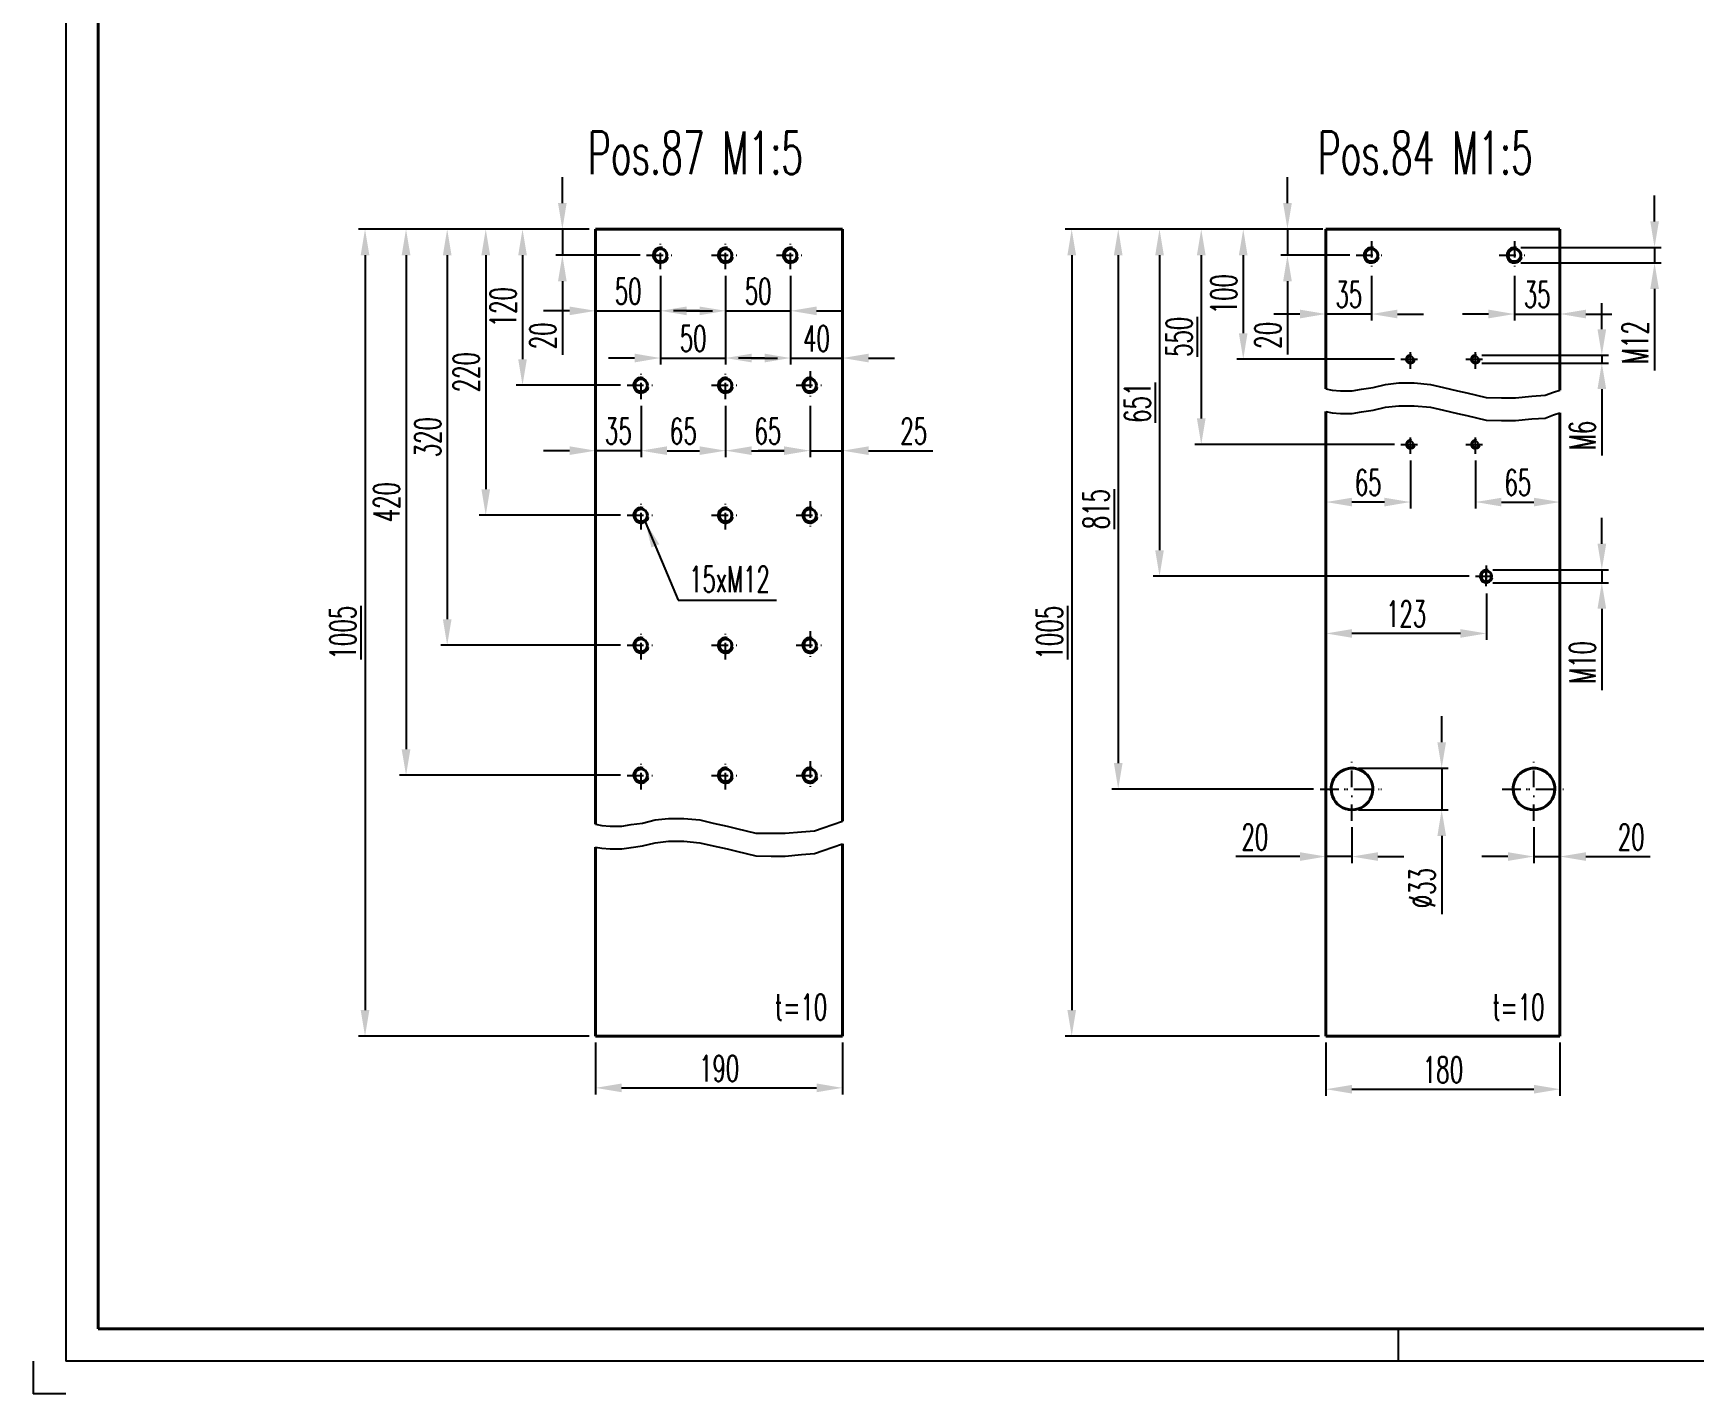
# Model space of a CAD drawing. Extents: x -620 to 569, y 5788 to 6629.
# Drawn here: x -620.4 to -364.9, y 5787.8 to 5997.1 of the extents above; entities that cross this region are included whole.
import ezdxf

# ---------------------------------------------------------------- set-up
doc = ezdxf.new("R2010")
doc.units = 0
doc.linetypes.add('STRICHPUNKT', pattern=[25.4, 12.7, -6.35, 0, -6.35])
doc.layers.get('Defpoints').update_dxf_attribs({"linetype": 'CONTINUOUS'})
for name, color, linetype, lineweight in [('ACHSE', 150, 'STRICHPUNKT', 25), ('BEM', 6, 'CONTINUOUS', 25), ('TEXT_7', 1, 'CONTINUOUS', 60), ('VOLL_03', 6, 'CONTINUOUS', 25), ('VOLL_05', 7, 'CONTINUOUS', 40)]:
    doc.layers.add(name, color=color, linetype=linetype, lineweight=lineweight)
doc.styles.add('ROMANS', font='romans.shx', dxfattribs={"width": 0.6, "height": 80})
doc.styles.get("Standard").update_dxf_attribs({"font": 'romans.shx', "width": 0.6})
doc.dimstyles.get("Standard").update_dxf_attribs({"dimtxt": 4, "dimasz": 4, "dimexe": 1, "dimexo": 1, "dimgap": 1, "dimtad": 1, "dimdsep": 46, "dimtxsty": 'Standard', "dimcen": 0, "dimclrd": 256, "dimclre": 256, "dimclrt": 256, "dimazin": 0, "dimtfac": 1, "dimtmove": 0, "dimatfit": 3, "dimfxl": 0, "dimtolj": 1, "dimtzin": 0, "dimarcsym": 0})

# ---------------------------------------------------------------- blocks, each defined once
blk = doc.blocks.new('*D70')
at = {"layer": 'BEM', "lineweight": -2}
for p, q in [((-421.49, 5959.78), (-421.49, 5952.9)), ((-414.49, 5959.78), (-414.49, 5952.9)), ((-425.49, 5953.9), (-429.49, 5953.9)), ((-414.49, 5953.9), (-421.49, 5953.9)), ((-410.49, 5953.9), (-406.49, 5953.9))]:
    blk.add_line(p, q, dxfattribs=at)
at = {"layer": 'BEM'}
for points in [[(-425.49, 5954.57), (-425.49, 5953.23), (-421.49, 5953.9)], [(-410.49, 5954.57), (-410.49, 5953.23), (-414.49, 5953.9)]]:
    blk.add_solid(points, dxfattribs=at)
at = {"layer": 'Defpoints', "color": 0}
for p in [(-421.49, 5960.78), (-414.49, 5960.78), (-421.49, 5953.9)]:
    blk.add_point(p, dxfattribs=at)
at = {"layer": 'BEM', "insert": (-417.99, 5956.9), "char_height": 4, "attachment_point": 5}
blk.add_mtext('\\A1;35', dxfattribs=at)
blk = doc.blocks.new('*D69')
at = {"layer": 'BEM', "lineweight": -2}
for p, q in [((-392.49, 5959.78), (-392.49, 5952.9)), ((-385.49, 5959.78), (-385.49, 5952.9)), ((-396.49, 5953.9), (-400.49, 5953.9)), ((-392.49, 5953.9), (-385.49, 5953.9)), ((-381.49, 5953.9), (-377.49, 5953.9))]:
    blk.add_line(p, q, dxfattribs=at)
at = {"layer": 'BEM'}
for points in [[(-396.49, 5954.57), (-396.49, 5953.23), (-392.49, 5953.9)], [(-381.49, 5954.57), (-381.49, 5953.23), (-385.49, 5953.9)]]:
    blk.add_solid(points, dxfattribs=at)
at = {"layer": 'Defpoints', "color": 0}
for p in [(-392.49, 5960.78), (-385.49, 5960.78), (-385.49, 5953.9)]:
    blk.add_point(p, dxfattribs=at)
at = {"layer": 'BEM', "insert": (-388.99, 5956.9), "char_height": 4, "attachment_point": 5}
blk.add_mtext('\\A1;35', dxfattribs=at)
blk = doc.blocks.new('*D68')
at = {"layer": 'BEM', "lineweight": -2}
for p, q in [((-398.49, 5931.37), (-398.49, 5923.98)), ((-385.49, 5931.37), (-385.49, 5923.98)), ((-394.49, 5924.98), (-389.49, 5924.98))]:
    blk.add_line(p, q, dxfattribs=at)
at = {"layer": 'BEM'}
for points in [[(-394.49, 5925.64), (-394.49, 5924.31), (-398.49, 5924.98)], [(-389.49, 5925.64), (-389.49, 5924.31), (-385.49, 5924.98)]]:
    blk.add_solid(points, dxfattribs=at)
at = {"layer": 'Defpoints', "color": 0}
for p in [(-398.49, 5932.37), (-385.49, 5932.37), (-385.49, 5924.98)]:
    blk.add_point(p, dxfattribs=at)
at = {"layer": 'BEM', "insert": (-391.99, 5927.98), "char_height": 4, "attachment_point": 5}
blk.add_mtext('\\A1;65', dxfattribs=at)
blk = doc.blocks.new('*D67')
at = {"layer": 'BEM', "lineweight": -2}
for p, q in [((-421.49, 5931.37), (-421.49, 5923.98)), ((-408.49, 5931.37), (-408.49, 5923.98)), ((-412.49, 5924.98), (-417.49, 5924.98))]:
    blk.add_line(p, q, dxfattribs=at)
at = {"layer": 'BEM'}
for points in [[(-417.49, 5925.64), (-417.49, 5924.31), (-421.49, 5924.98)], [(-412.49, 5925.64), (-412.49, 5924.31), (-408.49, 5924.98)]]:
    blk.add_solid(points, dxfattribs=at)
at = {"layer": 'Defpoints', "color": 0}
for p in [(-421.49, 5932.37), (-408.49, 5932.37), (-421.49, 5924.98)]:
    blk.add_point(p, dxfattribs=at)
at = {"layer": 'BEM', "insert": (-414.99, 5927.98), "char_height": 4, "attachment_point": 5}
blk.add_mtext('\\A1;65', dxfattribs=at)
blk = doc.blocks.new('*D66')
at = {"layer": 'BEM', "lineweight": -2}
for p, q in [((-389.49, 5874.95), (-389.49, 5869.46)), ((-385.49, 5874.95), (-385.49, 5869.46)), ((-393.49, 5870.46), (-397.49, 5870.46)), ((-389.49, 5870.46), (-385.49, 5870.46)), ((-381.49, 5870.46), (-371.61, 5870.46))]:
    blk.add_line(p, q, dxfattribs=at)
at = {"layer": 'BEM'}
for points in [[(-393.49, 5871.12), (-393.49, 5869.79), (-389.49, 5870.46)], [(-381.49, 5871.12), (-381.49, 5869.79), (-385.49, 5870.46)]]:
    blk.add_solid(points, dxfattribs=at)
at = {"layer": 'Defpoints', "color": 0}
for p in [(-389.49, 5875.95), (-385.49, 5875.95), (-385.49, 5870.46)]:
    blk.add_point(p, dxfattribs=at)
at = {"layer": 'BEM', "insert": (-374.55, 5873.46), "char_height": 4, "attachment_point": 5}
blk.add_mtext('\\A1;20', dxfattribs=at)
blk = doc.blocks.new('*D65')
at = {"layer": 'BEM', "lineweight": -2}
for p, q in [((-421.49, 5874.95), (-421.49, 5869.46)), ((-417.49, 5874.95), (-417.49, 5869.46)), ((-425.49, 5870.46), (-435.38, 5870.46)), ((-417.49, 5870.46), (-421.49, 5870.46)), ((-413.49, 5870.46), (-409.49, 5870.46))]:
    blk.add_line(p, q, dxfattribs=at)
at = {"layer": 'BEM'}
for points in [[(-425.49, 5871.12), (-425.49, 5869.79), (-421.49, 5870.46)], [(-413.49, 5871.12), (-413.49, 5869.79), (-417.49, 5870.46)]]:
    blk.add_solid(points, dxfattribs=at)
at = {"layer": 'Defpoints', "color": 0}
for p in [(-421.49, 5875.95), (-417.49, 5875.95), (-421.49, 5870.46)]:
    blk.add_point(p, dxfattribs=at)
at = {"layer": 'BEM', "insert": (-432.44, 5873.46), "char_height": 4, "attachment_point": 5}
blk.add_mtext('\\A1;20', dxfattribs=at)
blk = doc.blocks.new('*D64')
at = {"layer": 'BEM', "lineweight": -2}
for p, q in [((-421.49, 5910.91), (-421.49, 5903.77)), ((-396.82, 5910.91), (-396.82, 5903.77)), ((-400.82, 5904.77), (-417.49, 5904.77))]:
    blk.add_line(p, q, dxfattribs=at)
at = {"layer": 'BEM'}
for points in [[(-417.49, 5905.44), (-417.49, 5904.1), (-421.49, 5904.77)], [(-400.82, 5905.44), (-400.82, 5904.1), (-396.82, 5904.77)]]:
    blk.add_solid(points, dxfattribs=at)
at = {"layer": 'Defpoints', "color": 0}
for p in [(-421.49, 5911.91), (-396.82, 5911.91), (-421.49, 5904.77)]:
    blk.add_point(p, dxfattribs=at)
at = {"layer": 'BEM', "insert": (-409.16, 5907.77), "char_height": 4, "attachment_point": 5}
blk.add_mtext('\\A1;123', dxfattribs=at)
blk = doc.blocks.new('*D63')
at = {"layer": 'BEM', "lineweight": -2}
for p, q in [((-379.05, 5918.57), (-379.05, 5922.57)), ((-395.82, 5914.57), (-378.05, 5914.57)), ((-379.05, 5914.57), (-379.05, 5912.57)), ((-395.82, 5912.57), (-378.05, 5912.57)), ((-379.05, 5908.57), (-379.05, 5896.06))]:
    blk.add_line(p, q, dxfattribs=at)
at = {"layer": 'BEM'}
for points in [[(-379.72, 5918.57), (-378.38, 5918.57), (-379.05, 5914.57)], [(-379.72, 5908.57), (-378.38, 5908.57), (-379.05, 5912.57)]]:
    blk.add_solid(points, dxfattribs=at)
at = {"layer": 'Defpoints', "color": 0}
for p in [(-396.82, 5914.57), (-396.82, 5912.57), (-379.05, 5912.57)]:
    blk.add_point(p, dxfattribs=at)
at = {"layer": 'BEM', "insert": (-382.05, 5900.31), "char_height": 4, "attachment_point": 5, "rotation": 90}
blk.add_mtext('\\A1;M10', dxfattribs=at)
blk = doc.blocks.new('*D62')
at = {"layer": 'BEM', "lineweight": -2}
for p, q in [((-370.94, 5968.15), (-370.94, 5972.15)), ((-391.49, 5964.15), (-369.94, 5964.15)), ((-370.94, 5964.15), (-370.94, 5961.75)), ((-391.49, 5961.75), (-369.94, 5961.75)), ((-370.94, 5957.75), (-370.94, 5945.23))]:
    blk.add_line(p, q, dxfattribs=at)
at = {"layer": 'BEM'}
for points in [[(-371.6, 5968.15), (-370.27, 5968.15), (-370.94, 5964.15)], [(-371.6, 5957.75), (-370.27, 5957.75), (-370.94, 5961.75)]]:
    blk.add_solid(points, dxfattribs=at)
at = {"layer": 'Defpoints', "color": 0}
for p in [(-392.49, 5964.15), (-392.49, 5961.75), (-370.94, 5961.75)]:
    blk.add_point(p, dxfattribs=at)
at = {"layer": 'BEM', "insert": (-373.94, 5949.49), "char_height": 4, "attachment_point": 5, "rotation": 90}
blk.add_mtext('\\A1;M12', dxfattribs=at)
blk = doc.blocks.new('*D61')
at = {"layer": 'BEM', "lineweight": -2}
for p, q in [((-379.05, 5951.55), (-379.05, 5955.55)), ((-397.49, 5947.55), (-378.05, 5947.55)), ((-379.05, 5947.55), (-379.05, 5946.35)), ((-397.49, 5946.35), (-378.05, 5946.35)), ((-379.05, 5942.35), (-379.05, 5932.12))]:
    blk.add_line(p, q, dxfattribs=at)
at = {"layer": 'BEM'}
for points in [[(-379.72, 5951.55), (-378.38, 5951.55), (-379.05, 5947.55)], [(-379.72, 5942.35), (-378.38, 5942.35), (-379.05, 5946.35)]]:
    blk.add_solid(points, dxfattribs=at)
at = {"layer": 'Defpoints', "color": 0}
for p in [(-398.49, 5947.55), (-398.49, 5946.35), (-379.05, 5946.35)]:
    blk.add_point(p, dxfattribs=at)
at = {"layer": 'BEM', "insert": (-382.05, 5935.23), "char_height": 4, "attachment_point": 5, "rotation": 90}
blk.add_mtext('\\A1;M6', dxfattribs=at)
blk = doc.blocks.new('*D52')
at = {"layer": 'BEM', "lineweight": -2}
for p, q in [((-421.49, 5841.84), (-421.49, 5833.67)), ((-385.49, 5841.84), (-385.49, 5833.67)), ((-417.49, 5834.67), (-389.49, 5834.67))]:
    blk.add_line(p, q, dxfattribs=at)
at = {"layer": 'BEM'}
for points in [[(-417.49, 5835.34), (-417.49, 5834), (-421.49, 5834.67)], [(-389.49, 5835.34), (-389.49, 5834), (-385.49, 5834.67)]]:
    blk.add_solid(points, dxfattribs=at)
at = {"layer": 'Defpoints', "color": 0}
for p in [(-421.49, 5842.84), (-385.49, 5842.84), (-385.49, 5834.67)]:
    blk.add_point(p, dxfattribs=at)
at = {"layer": 'BEM', "insert": (-403.49, 5837.67), "char_height": 4, "attachment_point": 5}
blk.add_mtext('\\A1;180', dxfattribs=at)
blk = doc.blocks.new('*D51')
at = {"layer": 'BEM', "lineweight": -2}
for p, q in [((-533.86, 5841.84), (-533.86, 5833.88)), ((-495.86, 5841.84), (-495.86, 5833.88)), ((-529.86, 5834.88), (-499.86, 5834.88))]:
    blk.add_line(p, q, dxfattribs=at)
at = {"layer": 'BEM'}
for points in [[(-529.86, 5835.55), (-529.86, 5834.21), (-533.86, 5834.88)], [(-499.86, 5835.55), (-499.86, 5834.21), (-495.86, 5834.88)]]:
    blk.add_solid(points, dxfattribs=at)
at = {"layer": 'Defpoints', "color": 0}
for p in [(-533.86, 5842.84), (-495.86, 5842.84), (-495.86, 5834.88)]:
    blk.add_point(p, dxfattribs=at)
at = {"layer": 'BEM', "insert": (-514.86, 5837.88), "char_height": 4, "attachment_point": 5}
blk.add_mtext('\\A1;190', dxfattribs=at)
blk = doc.blocks.new('*D50')
at = {"layer": 'BEM', "lineweight": -2}
for p, q in [((-421.99, 5966.95), (-461.61, 5966.95)), ((-460.61, 5962.95), (-460.61, 5846.84)), ((-422.49, 5842.84), (-461.61, 5842.84))]:
    blk.add_line(p, q, dxfattribs=at)
at = {"layer": 'BEM'}
for points in [[(-461.27, 5962.95), (-459.94, 5962.95), (-460.61, 5966.95)], [(-461.27, 5846.84), (-459.94, 5846.84), (-460.61, 5842.84)]]:
    blk.add_solid(points, dxfattribs=at)
at = {"layer": 'Defpoints', "color": 0}
for p in [(-420.99, 5966.95), (-460.61, 5842.84), (-421.49, 5842.84)]:
    blk.add_point(p, dxfattribs=at)
at = {"layer": 'BEM', "insert": (-464.01, 5904.89), "char_height": 4, "attachment_point": 5, "rotation": 90}
blk.add_mtext('\\A1;{\\L1005}', dxfattribs=at)
blk = doc.blocks.new('*D49')
at = {"layer": 'BEM', "lineweight": -2}
for p, q in [((-422.49, 5966.95), (-454.45, 5966.95)), ((-453.45, 5962.95), (-453.45, 5884.84)), ((-423.39, 5880.84), (-454.45, 5880.84))]:
    blk.add_line(p, q, dxfattribs=at)
at = {"layer": 'BEM'}
for points in [[(-454.12, 5962.95), (-452.79, 5962.95), (-453.45, 5966.95)], [(-454.12, 5884.84), (-452.79, 5884.84), (-453.45, 5880.84)]]:
    blk.add_solid(points, dxfattribs=at)
at = {"layer": 'Defpoints', "color": 0}
for p in [(-421.49, 5966.95), (-453.45, 5880.84), (-422.39, 5880.84)]:
    blk.add_point(p, dxfattribs=at)
at = {"layer": 'BEM', "insert": (-456.85, 5923.89), "char_height": 4, "attachment_point": 5, "rotation": 90}
blk.add_mtext('\\A1;{\\L815}', dxfattribs=at)
blk = doc.blocks.new('*D48')
at = {"layer": 'BEM', "lineweight": -2}
for p, q in [((-422.49, 5966.95), (-448.1, 5966.95)), ((-447.1, 5962.95), (-447.1, 5917.57)), ((-399.48, 5913.57), (-448.1, 5913.57))]:
    blk.add_line(p, q, dxfattribs=at)
at = {"layer": 'BEM'}
for points in [[(-447.76, 5962.95), (-446.43, 5962.95), (-447.1, 5966.95)], [(-447.76, 5917.57), (-446.43, 5917.57), (-447.1, 5913.57)]]:
    blk.add_solid(points, dxfattribs=at)
at = {"layer": 'Defpoints', "color": 0}
for p in [(-421.49, 5966.95), (-447.1, 5913.57), (-398.48, 5913.57)]:
    blk.add_point(p, dxfattribs=at)
at = {"layer": 'BEM', "insert": (-450.5, 5940.26), "char_height": 4, "attachment_point": 5, "rotation": 90}
blk.add_mtext('\\A1;{\\L651}', dxfattribs=at)
blk = doc.blocks.new('*D47')
at = {"layer": 'BEM', "lineweight": -2}
for p, q in [((-422.49, 5966.95), (-441.68, 5966.95)), ((-440.68, 5962.95), (-440.68, 5937.84)), ((-410.96, 5933.84), (-441.68, 5933.84))]:
    blk.add_line(p, q, dxfattribs=at)
at = {"layer": 'BEM'}
for points in [[(-441.35, 5962.95), (-440.01, 5962.95), (-440.68, 5966.95)], [(-441.35, 5937.84), (-440.01, 5937.84), (-440.68, 5933.84)]]:
    blk.add_solid(points, dxfattribs=at)
at = {"layer": 'Defpoints', "color": 0}
for p in [(-421.49, 5966.95), (-440.68, 5933.84), (-409.96, 5933.84)]:
    blk.add_point(p, dxfattribs=at)
at = {"layer": 'BEM', "insert": (-444.08, 5950.39), "char_height": 4, "attachment_point": 5, "rotation": 90}
blk.add_mtext('\\A1;{\\L550}', dxfattribs=at)
blk = doc.blocks.new('*D46')
at = {"layer": 'BEM', "lineweight": -2}
for p, q in [((-422.49, 5966.95), (-435.22, 5966.95)), ((-434.22, 5962.95), (-434.22, 5950.95)), ((-410.96, 5946.95), (-435.22, 5946.95))]:
    blk.add_line(p, q, dxfattribs=at)
at = {"layer": 'BEM'}
for points in [[(-434.89, 5962.95), (-433.56, 5962.95), (-434.22, 5966.95)], [(-434.89, 5950.95), (-433.56, 5950.95), (-434.22, 5946.95)]]:
    blk.add_solid(points, dxfattribs=at)
at = {"layer": 'Defpoints', "color": 0}
for p in [(-421.49, 5966.95), (-434.22, 5946.95), (-409.96, 5946.95)]:
    blk.add_point(p, dxfattribs=at)
at = {"layer": 'BEM', "insert": (-437.22, 5956.95), "char_height": 4, "attachment_point": 5, "rotation": 90}
blk.add_mtext('\\A1;100', dxfattribs=at)
blk = doc.blocks.new('*D45')
at = {"layer": 'BEM', "lineweight": -2}
for p, q in [((-427.42, 5970.95), (-427.42, 5974.95)), ((-422.49, 5966.95), (-428.42, 5966.95)), ((-427.42, 5966.95), (-427.42, 5962.95)), ((-417.82, 5962.95), (-428.42, 5962.95)), ((-427.42, 5958.95), (-427.42, 5947.68))]:
    blk.add_line(p, q, dxfattribs=at)
at = {"layer": 'BEM'}
for points in [[(-428.08, 5970.95), (-426.75, 5970.95), (-427.42, 5966.95)], [(-428.08, 5958.95), (-426.75, 5958.95), (-427.42, 5962.95)]]:
    blk.add_solid(points, dxfattribs=at)
at = {"layer": 'Defpoints', "color": 0}
for p in [(-421.49, 5966.95), (-427.42, 5962.95), (-416.82, 5962.95)]:
    blk.add_point(p, dxfattribs=at)
at = {"layer": 'BEM', "insert": (-430.42, 5950.62), "char_height": 4, "attachment_point": 5, "rotation": 90}
blk.add_mtext('\\A1;20', dxfattribs=at)
blk = doc.blocks.new('*D44')
at = {"layer": 'BEM', "lineweight": -2}
for p, q in [((-403.69, 5888.04), (-403.69, 5892.04)), ((-416.49, 5884.04), (-402.69, 5884.04)), ((-403.69, 5884.04), (-403.69, 5877.64)), ((-416.49, 5877.64), (-402.69, 5877.64)), ((-403.69, 5873.64), (-403.69, 5861.58))]:
    blk.add_line(p, q, dxfattribs=at)
at = {"layer": 'BEM'}
for points in [[(-404.35, 5888.04), (-403.02, 5888.04), (-403.69, 5884.04)], [(-404.35, 5873.64), (-403.02, 5873.64), (-403.69, 5877.64)]]:
    blk.add_solid(points, dxfattribs=at)
at = {"layer": 'Defpoints', "color": 0}
for p in [(-417.49, 5884.04), (-417.49, 5877.64), (-403.69, 5877.64)]:
    blk.add_point(p, dxfattribs=at)
at = {"layer": 'BEM', "insert": (-406.69, 5865.61), "char_height": 4, "attachment_point": 5, "rotation": 90}
blk.add_mtext('\\A1;%%c33', dxfattribs=at)
blk = doc.blocks.new('*D26')
at = {"layer": 'BEM', "lineweight": -2}
for p, q in [((-503.86, 5959.78), (-503.86, 5946.13)), ((-495.86, 5959.78), (-495.86, 5946.13)), ((-507.86, 5947.13), (-511.86, 5947.13)), ((-503.86, 5947.13), (-495.86, 5947.13)), ((-491.86, 5947.13), (-487.86, 5947.13))]:
    blk.add_line(p, q, dxfattribs=at)
at = {"layer": 'BEM'}
for points in [[(-507.86, 5947.8), (-507.86, 5946.46), (-503.86, 5947.13)], [(-491.86, 5947.8), (-491.86, 5946.46), (-495.86, 5947.13)]]:
    blk.add_solid(points, dxfattribs=at)
at = {"layer": 'Defpoints', "color": 0}
for p in [(-503.86, 5960.78), (-495.86, 5960.78), (-495.86, 5947.13)]:
    blk.add_point(p, dxfattribs=at)
at = {"layer": 'BEM', "insert": (-499.86, 5950.13), "char_height": 4, "attachment_point": 5}
blk.add_mtext('\\A1;40', dxfattribs=at)
blk = doc.blocks.new('*D25')
at = {"layer": 'BEM', "lineweight": -2}
for p, q in [((-513.86, 5959.78), (-513.86, 5953.39)), ((-503.86, 5959.78), (-503.86, 5953.39)), ((-517.86, 5954.39), (-521.86, 5954.39)), ((-513.86, 5954.39), (-503.86, 5954.39)), ((-499.86, 5954.39), (-495.86, 5954.39))]:
    blk.add_line(p, q, dxfattribs=at)
at = {"layer": 'BEM'}
for points in [[(-517.86, 5955.05), (-517.86, 5953.72), (-513.86, 5954.39)], [(-499.86, 5955.05), (-499.86, 5953.72), (-503.86, 5954.39)]]:
    blk.add_solid(points, dxfattribs=at)
at = {"layer": 'Defpoints', "color": 0}
for p in [(-513.86, 5960.78), (-503.86, 5960.78), (-503.86, 5954.39)]:
    blk.add_point(p, dxfattribs=at)
at = {"layer": 'BEM', "insert": (-508.86, 5957.39), "char_height": 4, "attachment_point": 5}
blk.add_mtext('\\A1;50', dxfattribs=at)
blk = doc.blocks.new('*D24')
at = {"layer": 'BEM', "lineweight": -2}
for p, q in [((-523.86, 5959.78), (-523.86, 5946.13)), ((-513.86, 5959.78), (-513.86, 5946.13)), ((-527.86, 5947.13), (-531.86, 5947.13)), ((-523.86, 5947.13), (-513.86, 5947.13)), ((-509.86, 5947.13), (-505.86, 5947.13))]:
    blk.add_line(p, q, dxfattribs=at)
at = {"layer": 'BEM'}
for points in [[(-527.86, 5947.8), (-527.86, 5946.46), (-523.86, 5947.13)], [(-509.86, 5947.8), (-509.86, 5946.46), (-513.86, 5947.13)]]:
    blk.add_solid(points, dxfattribs=at)
at = {"layer": 'Defpoints', "color": 0}
for p in [(-523.86, 5960.78), (-513.86, 5960.78), (-513.86, 5947.13)]:
    blk.add_point(p, dxfattribs=at)
at = {"layer": 'BEM', "insert": (-518.86, 5950.13), "char_height": 4, "attachment_point": 5}
blk.add_mtext('\\A1;50', dxfattribs=at)
blk = doc.blocks.new('*D23')
at = {"layer": 'BEM', "lineweight": -2}
for p, q in [((-533.86, 5965.95), (-533.86, 5953.39)), ((-523.86, 5959.78), (-523.86, 5953.39)), ((-537.86, 5954.39), (-541.86, 5954.39)), ((-533.86, 5954.39), (-523.86, 5954.39)), ((-519.86, 5954.39), (-515.86, 5954.39))]:
    blk.add_line(p, q, dxfattribs=at)
at = {"layer": 'BEM'}
for points in [[(-537.86, 5955.05), (-537.86, 5953.72), (-533.86, 5954.39)], [(-519.86, 5955.05), (-519.86, 5953.72), (-523.86, 5954.39)]]:
    blk.add_solid(points, dxfattribs=at)
at = {"layer": 'Defpoints', "color": 0}
for p in [(-533.86, 5966.95), (-523.86, 5960.78), (-523.86, 5954.39)]:
    blk.add_point(p, dxfattribs=at)
at = {"layer": 'BEM', "insert": (-528.86, 5957.39), "char_height": 4, "attachment_point": 5}
blk.add_mtext('\\A1;50', dxfattribs=at)
blk = doc.blocks.new('*D22')
at = {"layer": 'BEM', "lineweight": -2}
for p, q in [((-500.86, 5939.78), (-500.86, 5931.88)), ((-495.86, 5939.78), (-495.86, 5931.88)), ((-504.86, 5932.88), (-508.86, 5932.88)), ((-500.86, 5932.88), (-495.86, 5932.88)), ((-491.86, 5932.88), (-481.97, 5932.88))]:
    blk.add_line(p, q, dxfattribs=at)
at = {"layer": 'BEM'}
for points in [[(-504.86, 5933.55), (-504.86, 5932.22), (-500.86, 5932.88)], [(-491.86, 5933.55), (-491.86, 5932.22), (-495.86, 5932.88)]]:
    blk.add_solid(points, dxfattribs=at)
at = {"layer": 'Defpoints', "color": 0}
for p in [(-500.86, 5940.78), (-495.86, 5940.78), (-495.86, 5932.88)]:
    blk.add_point(p, dxfattribs=at)
at = {"layer": 'BEM', "insert": (-484.92, 5935.88), "char_height": 4, "attachment_point": 5}
blk.add_mtext('\\A1;25', dxfattribs=at)
blk = doc.blocks.new('*D21')
at = {"layer": 'BEM', "lineweight": -2}
for p, q in [((-513.86, 5939.78), (-513.86, 5931.88)), ((-500.86, 5939.78), (-500.86, 5931.88)), ((-509.86, 5932.88), (-504.86, 5932.88))]:
    blk.add_line(p, q, dxfattribs=at)
at = {"layer": 'BEM'}
for points in [[(-509.86, 5933.55), (-509.86, 5932.22), (-513.86, 5932.88)], [(-504.86, 5933.55), (-504.86, 5932.22), (-500.86, 5932.88)]]:
    blk.add_solid(points, dxfattribs=at)
at = {"layer": 'Defpoints', "color": 0}
for p in [(-513.86, 5940.78), (-500.86, 5940.78), (-500.86, 5932.88)]:
    blk.add_point(p, dxfattribs=at)
at = {"layer": 'BEM', "insert": (-507.36, 5935.88), "char_height": 4, "attachment_point": 5}
blk.add_mtext('\\A1;65', dxfattribs=at)
blk = doc.blocks.new('*D20')
at = {"layer": 'BEM', "lineweight": -2}
for p, q in [((-526.86, 5939.78), (-526.86, 5931.88)), ((-513.86, 5939.78), (-513.86, 5931.88)), ((-522.86, 5932.88), (-517.86, 5932.88))]:
    blk.add_line(p, q, dxfattribs=at)
at = {"layer": 'BEM'}
for points in [[(-522.86, 5933.55), (-522.86, 5932.22), (-526.86, 5932.88)], [(-517.86, 5933.55), (-517.86, 5932.22), (-513.86, 5932.88)]]:
    blk.add_solid(points, dxfattribs=at)
at = {"layer": 'Defpoints', "color": 0}
for p in [(-526.86, 5940.78), (-513.86, 5940.78), (-513.86, 5932.88)]:
    blk.add_point(p, dxfattribs=at)
at = {"layer": 'BEM', "insert": (-520.36, 5935.88), "char_height": 4, "attachment_point": 5}
blk.add_mtext('\\A1;65', dxfattribs=at)
blk = doc.blocks.new('*D19')
at = {"layer": 'BEM', "lineweight": -2}
for p, q in [((-533.86, 5939.78), (-533.86, 5931.88)), ((-526.86, 5939.78), (-526.86, 5931.88)), ((-537.86, 5932.88), (-541.86, 5932.88)), ((-526.86, 5932.88), (-533.86, 5932.88)), ((-522.86, 5932.88), (-518.86, 5932.88))]:
    blk.add_line(p, q, dxfattribs=at)
at = {"layer": 'BEM'}
for points in [[(-537.86, 5933.55), (-537.86, 5932.22), (-533.86, 5932.88)], [(-522.86, 5933.55), (-522.86, 5932.22), (-526.86, 5932.88)]]:
    blk.add_solid(points, dxfattribs=at)
at = {"layer": 'Defpoints', "color": 0}
for p in [(-533.86, 5940.78), (-526.86, 5940.78), (-533.86, 5932.88)]:
    blk.add_point(p, dxfattribs=at)
at = {"layer": 'BEM', "insert": (-530.36, 5935.88), "char_height": 4, "attachment_point": 5}
blk.add_mtext('\\A1;35', dxfattribs=at)
blk = doc.blocks.new('*D18')
at = {"layer": 'BEM', "lineweight": -2}
for p, q in [((-534.86, 5966.95), (-570.33, 5966.95)), ((-569.33, 5962.95), (-569.33, 5846.84)), ((-534.86, 5842.84), (-570.33, 5842.84))]:
    blk.add_line(p, q, dxfattribs=at)
at = {"layer": 'BEM'}
for points in [[(-570, 5962.95), (-568.66, 5962.95), (-569.33, 5966.95)], [(-570, 5846.84), (-568.66, 5846.84), (-569.33, 5842.84)]]:
    blk.add_solid(points, dxfattribs=at)
at = {"layer": 'Defpoints', "color": 0}
for p in [(-533.86, 5966.95), (-569.33, 5842.84), (-533.86, 5842.84)]:
    blk.add_point(p, dxfattribs=at)
at = {"layer": 'BEM', "insert": (-572.73, 5904.89), "char_height": 4, "attachment_point": 5, "rotation": 90}
blk.add_mtext('\\A1;{\\L1005}', dxfattribs=at)
blk = doc.blocks.new('*D17')
at = {"layer": 'BEM', "lineweight": -2}
for p, q in [((-534.86, 5966.95), (-564.02, 5966.95)), ((-563.02, 5962.95), (-563.02, 5886.95)), ((-530.02, 5882.95), (-564.02, 5882.95))]:
    blk.add_line(p, q, dxfattribs=at)
at = {"layer": 'BEM'}
for points in [[(-563.69, 5962.95), (-562.35, 5962.95), (-563.02, 5966.95)], [(-563.69, 5886.95), (-562.35, 5886.95), (-563.02, 5882.95)]]:
    blk.add_solid(points, dxfattribs=at)
at = {"layer": 'Defpoints', "color": 0}
for p in [(-533.86, 5966.95), (-563.02, 5882.95), (-529.02, 5882.95)]:
    blk.add_point(p, dxfattribs=at)
at = {"layer": 'BEM', "insert": (-566.02, 5924.95), "char_height": 4, "attachment_point": 5, "rotation": 90}
blk.add_mtext('\\A1;420', dxfattribs=at)
blk = doc.blocks.new('*D16')
at = {"layer": 'BEM', "lineweight": -2}
for p, q in [((-534.86, 5966.95), (-557.69, 5966.95)), ((-556.69, 5962.95), (-556.69, 5906.95)), ((-530.02, 5902.95), (-557.69, 5902.95))]:
    blk.add_line(p, q, dxfattribs=at)
at = {"layer": 'BEM'}
for points in [[(-557.35, 5962.95), (-556.02, 5962.95), (-556.69, 5966.95)], [(-557.35, 5906.95), (-556.02, 5906.95), (-556.69, 5902.95)]]:
    blk.add_solid(points, dxfattribs=at)
at = {"layer": 'Defpoints', "color": 0}
for p in [(-533.86, 5966.95), (-556.69, 5902.95), (-529.02, 5902.95)]:
    blk.add_point(p, dxfattribs=at)
at = {"layer": 'BEM', "insert": (-559.69, 5934.95), "char_height": 4, "attachment_point": 5, "rotation": 90}
blk.add_mtext('\\A1;320', dxfattribs=at)
blk = doc.blocks.new('*D15')
at = {"layer": 'BEM', "lineweight": -2}
for p, q in [((-534.86, 5966.95), (-551.76, 5966.95)), ((-550.76, 5962.95), (-550.76, 5926.95)), ((-530.02, 5922.95), (-551.76, 5922.95))]:
    blk.add_line(p, q, dxfattribs=at)
at = {"layer": 'BEM'}
for points in [[(-551.42, 5962.95), (-550.09, 5962.95), (-550.76, 5966.95)], [(-551.42, 5926.95), (-550.09, 5926.95), (-550.76, 5922.95)]]:
    blk.add_solid(points, dxfattribs=at)
at = {"layer": 'Defpoints', "color": 0}
for p in [(-533.86, 5966.95), (-550.76, 5922.95), (-529.02, 5922.95)]:
    blk.add_point(p, dxfattribs=at)
at = {"layer": 'BEM', "insert": (-553.76, 5944.95), "char_height": 4, "attachment_point": 5, "rotation": 90}
blk.add_mtext('\\A1;220', dxfattribs=at)
blk = doc.blocks.new('*D14')
at = {"layer": 'BEM', "lineweight": -2}
for p, q in [((-534.86, 5966.95), (-546.1, 5966.95)), ((-545.1, 5962.95), (-545.1, 5946.95)), ((-530.02, 5942.95), (-546.1, 5942.95))]:
    blk.add_line(p, q, dxfattribs=at)
at = {"layer": 'BEM'}
for points in [[(-545.76, 5962.95), (-544.43, 5962.95), (-545.1, 5966.95)], [(-545.76, 5946.95), (-544.43, 5946.95), (-545.1, 5942.95)]]:
    blk.add_solid(points, dxfattribs=at)
at = {"layer": 'Defpoints', "color": 0}
for p in [(-533.86, 5966.95), (-545.1, 5942.95), (-529.02, 5942.95)]:
    blk.add_point(p, dxfattribs=at)
at = {"layer": 'BEM', "insert": (-548.1, 5954.95), "char_height": 4, "attachment_point": 5, "rotation": 90}
blk.add_mtext('\\A1;120', dxfattribs=at)
blk = doc.blocks.new('*D13')
at = {"layer": 'BEM', "lineweight": -2}
for p, q in [((-538.97, 5970.95), (-538.97, 5974.95)), ((-534.86, 5966.95), (-539.97, 5966.95)), ((-538.97, 5966.95), (-538.97, 5962.95)), ((-527.02, 5962.95), (-539.97, 5962.95)), ((-538.97, 5958.95), (-538.97, 5947.6))]:
    blk.add_line(p, q, dxfattribs=at)
at = {"layer": 'BEM'}
for points in [[(-539.64, 5970.95), (-538.31, 5970.95), (-538.97, 5966.95)], [(-539.64, 5958.95), (-538.31, 5958.95), (-538.97, 5962.95)]]:
    blk.add_solid(points, dxfattribs=at)
at = {"layer": 'Defpoints', "color": 0}
for p in [(-533.86, 5966.95), (-538.97, 5962.95), (-526.02, 5962.95)]:
    blk.add_point(p, dxfattribs=at)
at = {"layer": 'BEM', "insert": (-541.97, 5950.54), "char_height": 4, "attachment_point": 5, "rotation": 90}
blk.add_mtext('\\A1;20', dxfattribs=at)

msp = doc.modelspace()

# ---------------------------------------------------------------- linework, layer by layer
at = {"layer": 'ACHSE', "ltscale": 0.2}
for p, q in [((-526.0217, 5962.9452), (-521.6955, 5962.9452)), ((-523.8586, 5960.7821), (-523.8586, 5965.1083)), ((-516.0217, 5962.9452), (-511.6955, 5962.9452)), ((-513.8586, 5960.7821), (-513.8586, 5965.1083)), ((-506.0217, 5962.9452), (-501.6955, 5962.9452)), ((-503.8586, 5960.7821), (-503.8586, 5965.1083)), ((-416.8235, 5962.9452), (-412.1643, 5962.9452)), ((-414.4939, 5965.1083), (-414.4939, 5960.7821)), ((-394.8235, 5962.9452), (-390.1643, 5962.9452)), ((-392.4939, 5965.1083), (-392.4939, 5960.7821)), ((-408.4939, 5945.4771), (-408.4939, 5948.4133)), ((-398.4939, 5945.4771), (-398.4939, 5948.4133)), ((-526.8586, 5940.7821), (-526.8586, 5945.1083)), ((-513.8586, 5940.7821), (-513.8586, 5945.1083)), ((-500.8586, 5945.1083), (-500.8586, 5940.7821)), ((-409.962, 5946.9452), (-407.0258, 5946.9452)), ((-399.962, 5946.9452), (-397.0258, 5946.9452)), ((-529.0217, 5942.9452), (-524.6955, 5942.9452)), ((-516.0217, 5942.9452), (-511.6955, 5942.9452)), ((-503.0217, 5942.9452), (-498.6955, 5942.9452)), ((-408.4939, 5932.3718), (-408.4939, 5935.308)), ((-398.4939, 5932.3718), (-398.4939, 5935.308)), ((-409.962, 5933.8399), (-407.0258, 5933.8399)), ((-399.962, 5933.8399), (-397.0258, 5933.8399)), ((-526.8586, 5920.7821), (-526.8586, 5925.1083)), ((-513.8586, 5920.7821), (-513.8586, 5925.1083)), ((-500.8586, 5925.1083), (-500.8586, 5920.7821)), ((-529.0217, 5922.9452), (-524.6955, 5922.9452)), ((-516.0217, 5922.9452), (-511.6955, 5922.9452)), ((-503.0217, 5922.9452), (-498.6955, 5922.9452)), ((-396.8219, 5915.2316), (-396.8219, 5911.9075)), ((-396.8219, 5912.0293), (-396.8219, 5915.1098)), ((-398.4839, 5913.5696), (-395.1598, 5913.5696)), ((-398.3621, 5913.5696), (-395.2816, 5913.5696)), ((-526.8586, 5900.7821), (-526.8586, 5905.1083)), ((-513.8586, 5900.7821), (-513.8586, 5905.1083)), ((-500.8586, 5905.1083), (-500.8586, 5900.7821)), ((-529.0217, 5902.9452), (-524.6955, 5902.9452)), ((-516.0217, 5902.9452), (-511.6955, 5902.9452)), ((-503.0217, 5902.9452), (-498.6955, 5902.9452)), ((-526.8586, 5880.7821), (-526.8586, 5885.1083)), ((-513.8586, 5880.7821), (-513.8586, 5885.1083)), ((-500.8586, 5885.1083), (-500.8586, 5880.7821)), ((-417.4939, 5875.947), (-417.4939, 5885.7328)), ((-389.4939, 5875.947), (-389.4939, 5885.7328)), ((-529.0217, 5882.9452), (-524.6955, 5882.9452)), ((-516.0217, 5882.9452), (-511.6955, 5882.9452)), ((-503.0217, 5882.9452), (-498.6955, 5882.9452)), ((-422.3868, 5880.8399), (-412.601, 5880.8399)), ((-422.028, 5880.8399), (-412.9598, 5880.8399)), ((-394.3868, 5880.8399), (-384.601, 5880.8399)), ((-394.028, 5880.8399), (-384.9598, 5880.8399))]:
    msp.add_line(p, q, dxfattribs=at)
at = {"layer": 'BEM'}
for points in [[(-421.4939, 5942.4013), (-420.5523, 5942.2114), (-419.2582, 5942.1092), (-417.4533, 5942.1092), (-416.023, 5942.3476), (-414.2522, 5942.5859), (-412.3451, 5943.0626), (-410.3018, 5943.301), (-407.9179, 5943.301), (-405.4319, 5943.0626), (-403.3886, 5942.5859), (-401.2432, 5942.1092), (-399.8129, 5941.7687), (-396.8501, 5941.0537), (-394.4663, 5941.0196), (-392.3208, 5941.0196), (-389.8008, 5941.258), (-387.7915, 5941.3942), (-386.4634, 5941.8709), (-385.4939, 5942.2032)], [(-421.4939, 5938.9018), (-420.5523, 5938.7119), (-419.2582, 5938.6097), (-417.4533, 5938.6097), (-416.023, 5938.8481), (-414.2522, 5939.0864), (-412.3451, 5939.5631), (-410.3018, 5939.8015), (-407.9179, 5939.8015), (-405.4319, 5939.5631), (-403.3886, 5939.0864), (-401.2432, 5938.6097), (-399.8129, 5938.2692), (-396.8501, 5937.5542), (-394.4663, 5937.5201), (-392.3208, 5937.5201), (-389.8008, 5937.7585), (-387.7915, 5937.8947), (-386.4634, 5938.3714), (-385.4939, 5938.7037)], [(-533.8586, 5875.4214), (-532.917, 5875.2314), (-531.623, 5875.1293), (-529.818, 5875.1293), (-528.3877, 5875.3676), (-526.6169, 5875.606), (-524.7098, 5876.0827), (-522.6665, 5876.321), (-520.2827, 5876.321), (-517.7967, 5876.0827), (-515.7534, 5875.606), (-513.6079, 5875.1293), (-512.1776, 5874.7888), (-509.2148, 5874.0737), (-506.831, 5874.0397), (-504.6855, 5874.0397), (-502.1655, 5874.278), (-500.1563, 5874.4142), (-498.8281, 5874.8909), (-495.8586, 5875.9089)], [(-533.8586, 5871.9219), (-532.917, 5871.7319), (-531.623, 5871.6298), (-529.818, 5871.6298), (-528.3877, 5871.8681), (-526.6169, 5872.1065), (-524.7098, 5872.5832), (-522.6665, 5872.8215), (-520.2827, 5872.8215), (-517.7967, 5872.5832), (-515.7534, 5872.1065), (-513.6079, 5871.6298), (-512.1776, 5871.2893), (-509.2148, 5870.5742), (-506.831, 5870.5402), (-504.6855, 5870.5402), (-502.1655, 5870.7785), (-500.1563, 5870.9147), (-498.8281, 5871.3914), (-495.8586, 5872.4094)]]:
    msp.add_lwpolyline(points, dxfattribs=at)
for centre in [(-408.4939, 5946.9452), (-398.4939, 5946.9452), (-408.4939, 5933.8399), (-398.4939, 5933.8399)]:
    msp.add_circle(centre, 0.478, dxfattribs=at)
for centre in [(-523.8586, 5962.9452), (-513.8586, 5962.9452), (-503.8586, 5962.9452), (-414.4939, 5962.9452), (-392.4939, 5962.9452), (-526.8586, 5942.9452), (-513.8586, 5942.9452), (-500.8586, 5942.9452), (-526.8586, 5922.9452), (-513.8586, 5922.9452), (-500.8586, 5922.9452), (-526.8586, 5902.9452), (-513.8586, 5902.9452), (-500.8586, 5902.9452), (-526.8586, 5882.9452), (-513.8586, 5882.9452), (-500.8586, 5882.9452)]:
    msp.add_arc(centre, 1.2, 75, 345, dxfattribs=at)
at = {"layer": 'VOLL_03', "ltscale": 0.8}
for p, q in [((-615.3783, 6623.8285), (-615.3783, 5792.8285)), ((-620.3783, 5792.8285), (-620.3783, 5787.8285)), ((563.6217, 5792.8285), (-615.3783, 5792.8285)), ((-615.3783, 5787.8285), (-620.3783, 5787.8285))]:
    msp.add_line(p, q, dxfattribs=at)
at = {"layer": 'VOLL_03'}
msp.add_line((-410.3783, 5797.8285), (-410.3783, 5792.8285), dxfattribs=at)
at = {"layer": 'VOLL_03', "lineweight": 25}
msp.add_arc((-396.8219, 5913.5696), 1, 75, 345, dxfattribs=at)
at = {"layer": 'VOLL_05', "ltscale": 0.8}
for p in [(-610.3783, 6618.8285), (558.6217, 5797.8285)]:
    msp.add_line(p, (-610.3783, 5797.8285), dxfattribs=at)
at = {"layer": 'VOLL_05'}
for p, q in [((-533.8586, 5875.4214), (-533.8586, 5966.9452)), ((-533.8586, 5966.9452), (-495.8586, 5966.9452)), ((-495.8586, 5966.9452), (-530.8586, 5966.9452)), ((-495.8586, 5966.9452), (-495.8586, 5875.9089)), ((-385.4939, 5966.9452), (-421.4939, 5966.9452)), ((-421.4939, 5966.9452), (-421.4939, 5942.4013)), ((-420.9939, 5966.9452), (-385.9939, 5966.9452)), ((-385.4939, 5942.2032), (-385.4939, 5966.9452)), ((-421.4939, 5938.9018), (-421.4939, 5842.8399)), ((-385.4939, 5929.7186), (-385.4939, 5938.7037)), ((-385.4939, 5842.8399), (-385.4939, 5929.7186)), ((-533.8586, 5842.8399), (-533.8586, 5871.9219)), ((-495.8586, 5872.4094), (-495.8586, 5842.8399)), ((-495.8586, 5842.8399), (-533.8586, 5842.8399)), ((-530.8586, 5842.8399), (-526.8586, 5842.8399)), ((-421.4939, 5842.8399), (-385.4939, 5842.8399))]:
    msp.add_line(p, q, dxfattribs=at)
for centre, radius in [((-523.8586, 5962.9452), 0.986), ((-513.8586, 5962.9452), 0.986), ((-503.8586, 5962.9452), 0.986), ((-414.4939, 5962.9452), 0.986), ((-392.4939, 5962.9452), 0.986), ((-526.8586, 5942.9452), 0.986), ((-513.8586, 5942.9452), 0.986), ((-500.8586, 5942.9452), 0.986), ((-526.8586, 5922.9452), 0.986), ((-513.8586, 5922.9452), 0.986), ((-500.8586, 5922.9452), 0.986), ((-396.8219, 5913.5696), 0.816), ((-526.8586, 5902.9452), 0.986), ((-513.8586, 5902.9452), 0.986), ((-500.8586, 5902.9452), 0.986), ((-526.8586, 5882.9452), 0.986), ((-513.8586, 5882.9452), 0.986), ((-500.8586, 5882.9452), 0.986)]:
    msp.add_circle(centre, radius, dxfattribs=at)
for centre, radius, start, end in [((-408.4939, 5946.9452), 0.6, 75, 345), ((-398.4939, 5946.9452), 0.6, 75, 345), ((-408.4939, 5933.8399), 0.6, 75, 345), ((-398.4939, 5933.8399), 0.6, 75, 345), ((-417.4939, 5880.8399), 3.2, 99.62009, 200.364135), ((-417.4939, 5880.8399), 3.2, 80.37991, 99.62009), ((-417.4939, 5880.8399), 3.2, 339.635865, 80.37991), ((-389.4939, 5880.8399), 3.2, 99.62009, 200.364135), ((-389.4939, 5880.8399), 3.2, 80.37991, 99.62009), ((-389.4939, 5880.8399), 3.2, 339.635865, 80.37991), ((-417.4939, 5880.8399), 3.2, 200.364135, 339.635865), ((-389.4939, 5880.8399), 3.2, 200.364135, 339.635865)]:
    msp.add_arc(centre, radius, start, end, dxfattribs=at)

# ---------------------------------------------------------------- texts
at = {"layer": 'BEM', "char_height": 4, "attachment_point": 5}
for s, insert in [('15xM12', (-513.255, 5913.1099)), ('t=10', (-502.2497, 5847.3013)), ('t=10', (-391.8849, 5847.3013))]:
    msp.add_mtext(s, dxfattribs=dict(at, insert=insert))
at = {"layer": 'TEXT_7', "style": 'ROMANS', "width": 0.6}
for s, p in [('Pos.87 M1:5', (-535.0433, 5975.4262)), ('Pos.84 M1:5', (-422.7681, 5975.4262))]:
    msp.add_text(s, height=6.534407, dxfattribs=at).set_placement(p)

# ---------------------------------------------------------------- dimensions: what is measured, and where the dimension line sits
at = {"layer": 'BEM'}
for base, p1, p2, picture, middle in [((-538.9722, 5962.9452), (-533.8586, 5966.9452), (-526.0217, 5962.9452), '*D13', (-538.9722, 5950.5387)), ((-427.4153, 5962.9452), (-421.4939, 5966.9452), (-416.8235, 5962.9452), '*D45', (-427.4153, 5950.6229))]:
    dim = msp.add_linear_dim(base=base, p1=p1, p2=p2, angle=90, dimstyle='Standard', override={"dimlfac": 5}, dxfattribs=at)
    dim.commit()
    dim.dimension.update_dxf_attribs({"geometry": picture, "text_midpoint": middle, "dimtype": 128})
for p1, p2, distance, text, picture, middle in [((-392.4939, 5964.1452), (-392.4939, 5961.7452), 21.5558, 'M<>', '*D62', (-373.9381, 5949.4881)), ((-398.4939, 5947.5452), (-398.4939, 5946.3452), 19.4437, 'M<>', '*D61', (-382.0502, 5935.2309)), ((-396.8219, 5914.5696), (-396.8219, 5912.5696), 17.7717, 'M<>', '*D63', (-382.0502, 5900.3124)), ((-396.8219, 5911.9075), (-421.4939, 5911.9075), 7.137, '123', '*D64', (-409.1579, 5907.7705))]:
    dim = msp.add_aligned_dim(p1=p1, p2=p2, distance=distance, text=text, dimstyle='Standard', override={"dimlfac": 5}, dxfattribs=at)
    dim.commit()
    dim.dimension.update_dxf_attribs({"geometry": picture, "text_midpoint": middle})
for base, p1, p2, text, picture, middle in [((-569.331, 5842.8399), (-533.8586, 5966.9452), (-533.8586, 5842.8399), '{\\L1005}', '*D18', (-572.731, 5904.8925)), ((-460.6075, 5842.8399), (-420.9939, 5966.9452), (-421.4939, 5842.8399), '{\\L1005}', '*D50', (-464.0075, 5904.8925)), ((-453.4519, 5880.8399), (-421.4939, 5966.9452), (-422.3868, 5880.8399), '{\\L815}', '*D49', (-456.8519, 5923.8925)), ((-447.0953, 5913.5696), (-421.4939, 5966.9452), (-398.4839, 5913.5696), '{\\L651}', '*D48', (-450.4953, 5940.2574)), ((-440.6799, 5933.8399), (-421.4939, 5966.9452), (-409.962, 5933.8399), '{\\L550}', '*D47', (-444.0799, 5950.3925)), ((-403.6872, 5877.6399), (-417.4939, 5884.0399), (-417.4939, 5877.6399), '%%c33', '*D44', (-406.6872, 5865.6113))]:
    dim = msp.add_linear_dim(base=base, p1=p1, p2=p2, angle=90, text=text, dimstyle='Standard', override={"dimlfac": 5}, dxfattribs=at)
    dim.commit()
    dim.dimension.update_dxf_attribs({"geometry": picture, "text_midpoint": middle})
for base, p1, p2, picture, middle in [((-563.0202, 5882.9452), (-533.8586, 5966.9452), (-529.0217, 5882.9452), '*D17', (-566.0202, 5924.9452)), ((-556.6877, 5902.9452), (-533.8586, 5966.9452), (-529.0217, 5902.9452), '*D16', (-559.6877, 5934.9452)), ((-550.7551, 5922.9452), (-533.8586, 5966.9452), (-529.0217, 5922.9452), '*D15', (-553.7551, 5944.9452)), ((-545.0978, 5942.9452), (-533.8586, 5966.9452), (-529.0217, 5942.9452), '*D14', (-548.0978, 5954.9452)), ((-434.2241, 5946.9452), (-421.4939, 5966.9452), (-409.962, 5946.9452), '*D46', (-437.2241, 5956.9452))]:
    dim = msp.add_linear_dim(base=base, p1=p1, p2=p2, angle=90, dimstyle='Standard', override={"dimlfac": 5}, dxfattribs=at)
    dim.commit()
    dim.dimension.update_dxf_attribs({"geometry": picture, "text_midpoint": middle})
for base, p1, p2, picture, middle in [((-523.8586, 5954.3856), (-533.8586, 5966.9452), (-523.8586, 5960.7821), '*D23', (-528.8586, 5957.3856)), ((-513.8586, 5947.1311), (-523.8586, 5960.7821), (-513.8586, 5960.7821), '*D24', (-518.8586, 5950.1311)), ((-503.8586, 5954.3856), (-513.8586, 5960.7821), (-503.8586, 5960.7821), '*D25', (-508.8586, 5957.3856)), ((-495.8586, 5947.1311), (-503.8586, 5960.7821), (-495.8586, 5960.7821), '*D26', (-499.8586, 5950.1311)), ((-421.4939, 5953.9009), (-414.4939, 5960.7821), (-421.4939, 5960.7821), '*D70', (-417.9939, 5956.9009)), ((-385.4939, 5953.9009), (-392.4939, 5960.7821), (-385.4939, 5960.7821), '*D69', (-388.9939, 5956.9009)), ((-533.8586, 5932.8836), (-526.8586, 5940.7821), (-533.8586, 5940.7821), '*D19', (-530.3586, 5935.8836)), ((-513.8586, 5932.8836), (-526.8586, 5940.7821), (-513.8586, 5940.7821), '*D20', (-520.3586, 5935.8836)), ((-500.8586, 5932.8836), (-513.8586, 5940.7821), (-500.8586, 5940.7821), '*D21', (-507.3586, 5935.8836)), ((-495.8586, 5932.8836), (-500.8586, 5940.7821), (-495.8586, 5940.7821), '*D22', (-484.9157, 5935.8836)), ((-421.4939, 5924.9758), (-408.4939, 5932.3718), (-421.4939, 5932.3718), '*D67', (-414.9939, 5927.9758)), ((-385.4939, 5924.9758), (-398.4939, 5932.3718), (-385.4939, 5932.3718), '*D68', (-391.9939, 5927.9758)), ((-421.4939, 5870.4566), (-417.4939, 5875.947), (-421.4939, 5875.947), '*D65', (-432.4367, 5873.4566)), ((-385.4939, 5870.4566), (-389.4939, 5875.947), (-385.4939, 5875.947), '*D66', (-374.551, 5873.4566)), ((-495.8586, 5834.8813), (-533.8586, 5842.8399), (-495.8586, 5842.8399), '*D51', (-514.8586, 5837.8813)), ((-385.4939, 5834.6687), (-421.4939, 5842.8399), (-385.4939, 5842.8399), '*D52', (-403.4939, 5837.6687))]:
    dim = msp.add_linear_dim(base=base, p1=p1, p2=p2, dimstyle='Standard', override={"dimlfac": 5}, dxfattribs=at)
    dim.commit()
    dim.dimension.update_dxf_attribs({"geometry": picture, "text_midpoint": middle})

# ---------------------------------------------------------------- leaders
msp.add_leader([(-526.2125, 5921.934), (-521.1733, 5909.9043), (-506.0127, 5909.9043)], dimstyle='Standard', override={"dimgap": 1, "dimtad": 0, "dimlfac": 5}, dxfattribs=at)

doc.saveas('drawing.dxf')
